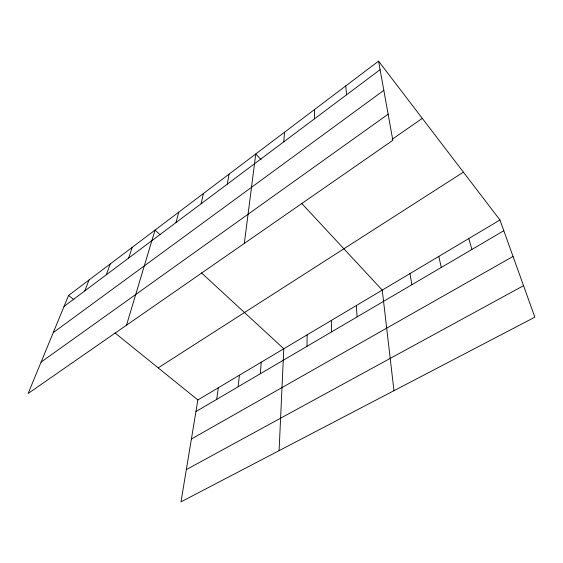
<?xml version="1.0" encoding="UTF-8"?>
<svg xmlns="http://www.w3.org/2000/svg" width="563" height="563" viewBox="0 0 563 563"><rect width="100%" height="100%" fill="white"/><g stroke="black" fill="none" stroke-linecap="round" stroke-linejoin="round"><path stroke-width="0.84" d="M307.011 346.315L307.131 334.858M279.093 450.653L283.794 348.757L201.477 272.886M283.822 141.799L284.463 132.256M260.317 373.741L261.232 362.199M238.142 386.767L239.423 375.19M244.328 243.413L255.764 153.952L261.098 159.688M216.699 399.364L218.31 387.766M499.951 219.992L197.873 399.941L180.983 501.865L534.85 317.166L499.951 219.992L378.561 61.135L68.587 295.427L28.15 393.46L392.847 140.328L378.561 61.135M227.262 184.164L229.057 174.136M201.118 203.75L203.405 193.524M176.008 222.561L178.752 212.16M126.513 325.189L155.036 230.084L160.089 234.736M128.66 258.03L132.214 247.34M106.316 274.772L110.221 263.956M84.795 290.895L89.031 279.973M64.048 306.434L380.102 69.671M53.239 332.627L383.832 90.333M41.085 362.1L388.132 114.19M392.151 139.314L422.292 118.364M158.196 367.864L463.398 172.158M195.952 411.553L503.808 230.724M191.399 439.013L513.041 256.432M186.325 469.626L523.541 285.673M68.587 295.427L73.908 299.734M115.028 332.965L197.873 399.941M301.613 203.299L382.249 290.107L393.966 390.694M468.768 238.571L471.914 249.458M438.802 256.418L441.286 267.446M409.984 273.59L411.863 284.73M345.773 85.921L346.519 94.83M356.316 305.561L357.111 316.885M331.29 320.467L331.614 331.867M314.435 109.602L314.457 118.849"/></g></svg>
